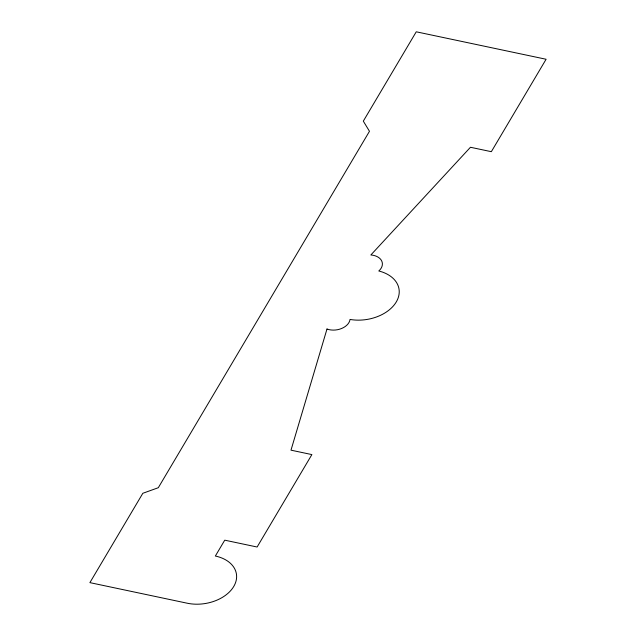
<?xml version="1.0" encoding="UTF-8"?>
<svg xmlns="http://www.w3.org/2000/svg" width="636" height="636" viewBox="0 0 636 636"><rect width="100%" height="100%" fill="white"/><g stroke="black" fill="none" stroke-linecap="round" stroke-linejoin="round"><path stroke-width="0.95" d="M326.991 329.019L290.986 450.169L311.879 454.589L257.119 547.016L224.746 540.171L215.35 556.031A35.592 24.232 -9.2 0 1 233.738 586.487A35.592 24.232 -9.2 0 1 187.374 603.246L89.899 582.632L142.83 493.29L158.308 487.709L369.476 131.294L363.315 121.142L416.254 31.8L546.101 59.259L491.342 151.686L470.457 147.266L370.86 254.972A14.97 10.192 -9.2 0 1 378.802 270.984A36.578 24.899 -9.2 0 1 396.26 301.965A36.578 24.899 -9.2 0 1 350.038 319.439A14.97 10.192 -9.2 0 1 326.991 329.019"/></g></svg>
